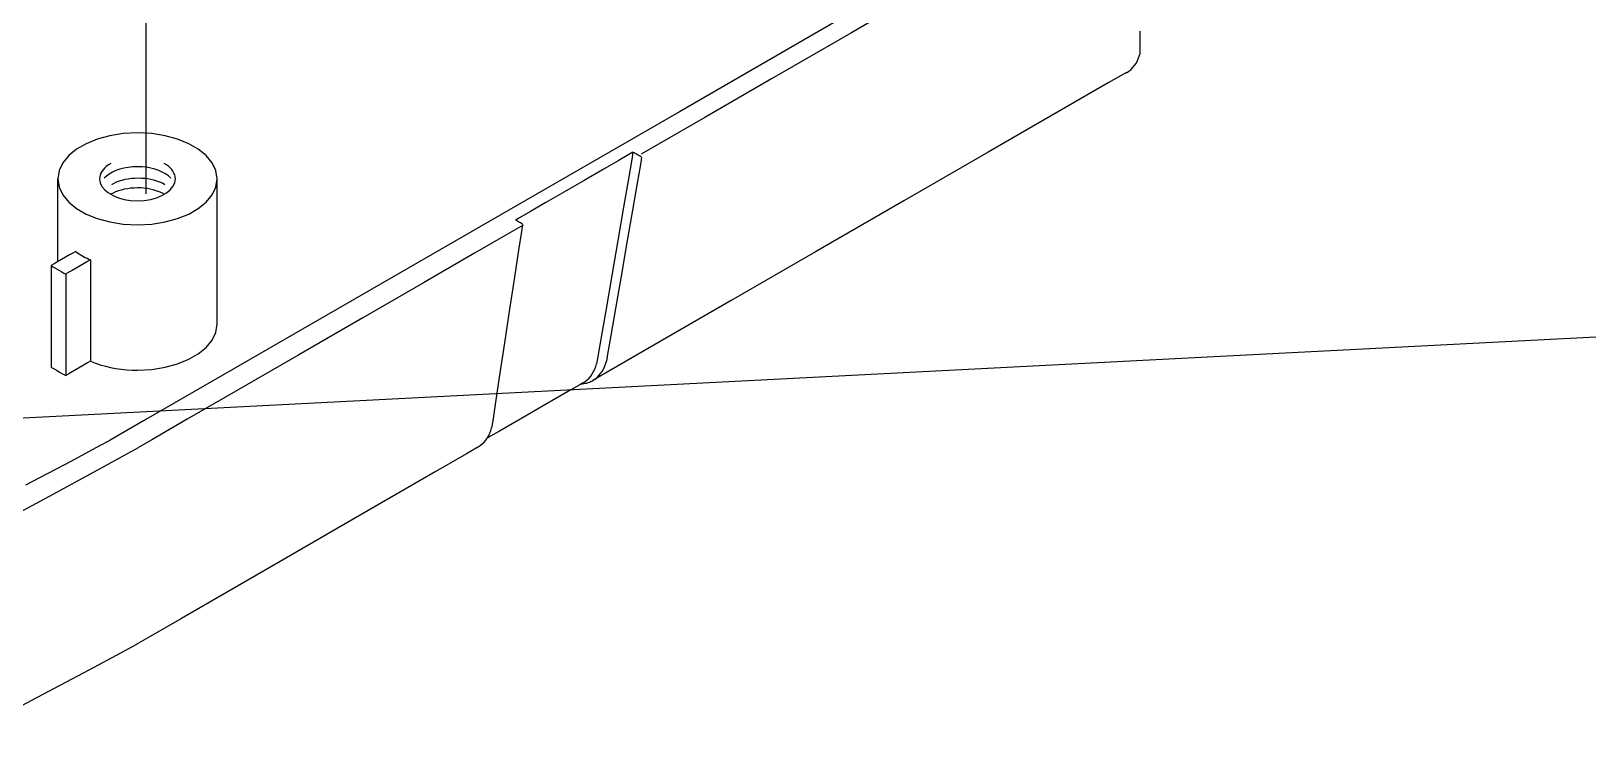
# Model space of a CAD drawing. Extents: x 1 to 593, y 1 to 419.
# Drawn here: x 257.81 to 287.54, y 280.27 to 293.8 of the extents above; entities that cross this region are included whole.
import ezdxf

# ---------------------------------------------------------------- set-up
doc = ezdxf.new("R2010")
doc.units = 0
doc.header["$LTSCALE"] = 0.4
doc.header["$MEASUREMENT"] = 0
doc.layers.get('0').update_dxf_attribs({"linetype": 'CONTINUOUS'})

msp = doc.modelspace()

# ---------------------------------------------------------------- linework, layer by layer
at = {"color": 1, "linetype": 'Continuous'}
for p, q in [((260.0134533, 290.6963264), (260.0134533, 325.7325892)), ((304.3725248, 288.8135146), (250.5038937, 286.0402422))]:
    msp.add_line(p, q, dxfattribs=at)
at = {"color": 5, "linetype": 'Continuous'}
for p, q in [((275.0566602, 294.6808958), (273.4653607, 293.7621563)), ((273.1376308, 293.9557896), (270.1953366, 292.2593743)), ((273.4653607, 293.7621563), (271.9529627, 292.8889774)), ((278.9931826, 293.7846935), (278.9931826, 293.799383)), ((278.9931826, 293.7453308), (278.9931826, 293.7846935)), ((278.9931826, 293.6883417), (278.9931826, 293.7453308)), ((278.9931826, 293.6207752), (278.9931826, 293.6883417)), ((278.9931826, 293.5496871), (278.9931826, 293.6207752)), ((278.9931826, 293.4821206), (278.9931826, 293.5496871)), ((278.9931826, 293.4251312), (278.9931826, 293.4821206)), ((278.8822858, 293.1360942), (278.9109753, 293.1773795)), ((278.9109753, 293.1773795), (278.9364231, 293.2217329)), ((278.9364231, 293.2217329), (278.9586184, 293.2689437)), ((278.9586184, 293.2689437), (278.9775401, 293.3188005)), ((278.9775401, 293.3188005), (278.9931826, 293.3710954)), ((278.9931826, 293.3857688), (278.9931826, 293.4251312)), ((278.9931826, 293.3710793), (278.9931826, 293.3857688)), ((271.9529627, 292.8889774), (270.6772915, 292.1524668)), ((278.731174, 293.0130097), (278.3817988, 292.8112987)), ((278.7353506, 293.0058161), (278.776884, 293.0327353)), ((278.776884, 293.0327353), (278.8152241, 293.0635609)), ((278.8152241, 293.0635609), (278.8503651, 293.0980852)), ((278.8503651, 293.0980852), (278.8822858, 293.1360942)), ((278.3817988, 292.8112987), (277.4454784, 292.2707125)), ((270.1953366, 292.2593743), (267.0995379, 290.4744495)), ((277.4454784, 292.2707125), (276.0899067, 291.4880723)), ((270.6772915, 292.1524668), (269.7961605, 291.6437421)), ((258.8656406, 291.6507918), (258.682467, 291.5450348)), ((259.0777549, 291.7373622), (258.8656406, 291.6507918)), ((259.3145187, 291.8022666), (259.0777549, 291.7373622)), ((259.5716382, 291.8430283), (259.3145187, 291.8022666)), ((259.8448191, 291.8571648), (259.5716382, 291.8430283)), ((259.8448086, 291.8571648), (259.8448191, 291.8571648)), ((260.1179952, 291.8430283), (259.8448086, 291.8571648)), ((260.3751199, 291.8022666), (260.1179952, 291.8430283)), ((260.6118861, 291.7373622), (260.3751199, 291.8022666)), ((260.8240057, 291.6507918), (260.6118861, 291.7373622)), ((261.0071824, 291.5450348), (260.8240057, 291.6507918)), ((258.5325249, 291.4225673), (258.4201112, 291.2858699)), ((258.682467, 291.5450348), (258.5325249, 291.4225673)), ((261.157127, 291.4225673), (261.0071824, 291.5450348)), ((261.2695435, 291.2858699), (261.157127, 291.4225673)), ((269.2307642, 291.4435775), (269.0246982, 291.3246079)), ((269.3076526, 291.4879708), (269.2307642, 291.4435775)), ((269.3076526, 291.4879708), (269.2838389, 291.3495192)), ((269.3133404, 291.4846864), (269.3076526, 291.4879708)), ((269.3285878, 291.4758825), (269.3133404, 291.4846864)), ((269.3506658, 291.4631397), (269.3285878, 291.4758825)), ((269.3768346, 291.4480312), (269.3506658, 291.4631397)), ((269.4043705, 291.4321325), (269.3768346, 291.4480312)), ((269.4305393, 291.417024), (269.4043705, 291.4321325)), ((269.4526173, 291.4042812), (269.4305393, 291.417024)), ((269.4714053, 291.3884759), (269.448425, 291.2550017)), ((269.4678647, 291.3954773), (269.4526173, 291.4042812)), ((269.7961605, 291.6437421), (269.4673786, 291.4539193)), ((269.4735522, 291.3921929), (269.4678647, 291.3954773)), ((276.0899067, 291.4880723), (274.482783, 290.5602006)), ((258.3495141, 291.1374209), (258.3250302, 290.9796976)), ((258.4201112, 291.2858699), (258.3495141, 291.1374209)), ((259.1449476, 291.0856493), (259.1318632, 291.050679)), ((259.1632603, 291.1199944), (259.1449476, 291.0856493)), ((259.1868041, 291.1535038), (259.1632603, 291.1199944)), ((259.2155793, 291.1859694), (259.1868041, 291.1535038)), ((259.2495853, 291.2171849), (259.2155793, 291.1859694)), ((259.28882, 291.2469426), (259.2495853, 291.2171849)), ((259.3064813, 291.0723164), (259.2530486, 291.0334212)), ((259.3332882, 291.2750315), (259.28882, 291.2469426)), ((259.3671234, 291.1072145), (259.3064813, 291.0723164)), ((259.4343237, 291.1377492), (259.3671234, 291.1072145)), ((259.507431, 291.1635547), (259.4343237, 291.1377492)), ((259.5857932, 291.1842628), (259.507431, 291.1635547)), ((259.6687646, 291.1995102), (259.5857932, 291.1842628)), ((259.7556902, 291.2089256), (259.6687646, 291.1995102)), ((259.8459195, 291.2121463), (259.7556902, 291.2089256)), ((259.84593, 291.2121463), (259.8459195, 291.2121463)), ((259.9323247, 291.2089312), (259.84593, 291.2121463)), ((260.0168711, 291.2000069), (259.9323247, 291.2089312)), ((260.0987049, 291.185534), (260.0168711, 291.2000069)), ((260.1769551, 291.1656698), (260.0987049, 291.185534)), ((260.2507617, 291.1405744), (260.1769551, 291.1656698)), ((260.3192574, 291.1104055), (260.2507617, 291.1405744)), ((260.3815739, 291.075326), (260.3192574, 291.1104055)), ((260.3981002, 291.2487958), (260.3563504, 291.2750315)), ((260.4368487, 291.035488), (260.3815739, 291.075326)), ((260.4358928, 291.2205683), (260.3981002, 291.2487958)), ((260.4694743, 291.1905033), (260.4358928, 291.2205683)), ((260.4985911, 291.1587429), (260.4694743, 291.1905033)), ((260.5229844, 291.1254366), (260.4985911, 291.1587429)), ((260.5424027, 291.0907309), (260.5229844, 291.1254366)), ((260.5565872, 291.0547726), (260.5424027, 291.0907309)), ((261.340143, 291.1374209), (261.2695435, 291.2858699)), ((261.3646297, 290.9796976), (261.340143, 291.1374209)), ((268.7263631, 291.1523638), (268.3726727, 290.9481588)), ((269.0246982, 291.3246079), (268.7263631, 291.1523638)), ((269.2838389, 291.3495192), (269.2200297, 290.9784691)), ((269.448425, 291.2550017), (269.3868373, 290.8972926)), ((258.3250008, 290.9259205), (258.324998, 290.9796976)), ((258.3250033, 290.7818024), (258.3250008, 290.9259205)), ((258.3250033, 290.5731541), (258.3250033, 290.7818024)), ((258.3250194, 290.9796976), (258.3495061, 290.8219743)), ((258.3495061, 290.8219743), (258.4201032, 290.673525)), ((259.1240095, 291.0152926), (259.1213849, 290.9796976)), ((259.1213849, 290.9796976), (259.1213954, 290.9796976)), ((259.1213954, 290.9796976), (259.1330514, 290.9046223)), ((259.1318632, 291.050679), (259.1240095, 291.0152926)), ((259.1330514, 290.9046223), (259.1666542, 290.8339611)), ((259.1666542, 290.8339611), (259.220164, 290.7688916)), ((259.2530486, 291.0334212), (259.2074747, 290.9908966)), ((259.220164, 290.7688916), (259.2915356, 290.7105991)), ((259.3921732, 290.8927475), (259.346725, 290.8686454)), ((259.4410665, 290.9145665), (259.3921732, 290.8927475)), ((259.4931451, 290.933953), (259.4410665, 290.9145665)), ((259.534716, 290.7664804), (259.4797082, 290.7496682)), ((259.5481584, 290.9507649), (259.4931451, 290.933953)), ((259.5924023, 290.7805662), (259.534716, 290.7664804)), ((259.6058472, 290.9648482), (259.5481584, 290.9507649)), ((259.652513, 290.7917788), (259.5924023, 290.7805662)), ((259.6659579, 290.9760604), (259.6058472, 290.9648482)), ((259.7147896, 290.7999684), (259.652513, 290.7917788)), ((259.7282345, 290.9842529), (259.6659579, 290.9760604)), ((259.7789754, 290.8049941), (259.7147896, 290.7999684)), ((259.7924227, 290.9892757), (259.7282345, 290.9842529)), ((259.8448191, 290.8067003), (259.7789754, 290.8049941)), ((259.8582668, 290.9909823), (259.7924227, 290.9892757)), ((259.8448086, 290.8067003), (259.8448191, 290.8067003)), ((259.9064629, 290.805189), (259.8448086, 290.8067003)), ((259.8582773, 290.9909823), (259.8582668, 290.9909823)), ((259.9199291, 290.9894707), (259.8582773, 290.9909823)), ((259.9677566, 290.8006572), (259.9064629, 290.805189)), ((259.9812229, 290.984942), (259.9199291, 290.9894707)), ((260.0283294, 290.793106), (259.9677566, 290.8006572)), ((260.0417904, 290.9773876), (259.9812229, 290.984942)), ((260.0878182, 290.7825314), (260.0283294, 290.793106)), ((260.1012736, 290.9668162), (260.0417904, 290.9773876)), ((260.1458594, 290.7689395), (260.0878182, 290.7825314)), ((260.1593151, 290.9532243), (260.1012736, 290.9668162)), ((260.2020984, 290.752325), (260.1458594, 290.7689395)), ((260.2155461, 290.9366098), (260.1593151, 290.9532243)), ((260.2696141, 290.9169752), (260.2155461, 290.9366098)), ((260.3211506, 290.8943204), (260.2696141, 290.9169752)), ((260.3697978, 290.8686454), (260.3211506, 290.8943204)), ((260.3981082, 290.7105991), (260.4694799, 290.7688916)), ((260.4842145, 290.9910569), (260.4368487, 291.035488)), ((260.4694799, 290.7688916), (260.5229896, 290.8339611)), ((260.5229896, 290.8339611), (260.5565952, 290.9046223)), ((260.5652871, 291.0177143), (260.5565872, 291.0547726)), ((260.5565952, 290.9046223), (260.5682537, 290.9796976)), ((260.5682429, 290.9796976), (260.5652871, 291.0177143)), ((261.2695382, 290.673525), (261.3401353, 290.8219743)), ((261.3401353, 290.8219743), (261.3646192, 290.9796976)), ((261.3646217, 290.8845872), (261.3646192, 290.9796976)), ((261.3646245, 290.6296868), (261.3646217, 290.8845872)), ((268.3726727, 290.9481588), (268.0005198, 290.7333022)), ((269.2200297, 290.9784691), (269.127643, 290.4412765)), ((269.3868373, 290.8972926), (269.2976713, 290.379414)), ((258.3250061, 290.3257839), (258.3250033, 290.5731541)), ((258.4201032, 290.673525), (258.5325221, 290.5368276)), ((258.5325221, 290.5368276), (258.6824642, 290.4143601)), ((259.2915356, 290.7105991), (259.3787259, 290.6602589)), ((259.378742, 290.708463), (259.333299, 290.6843638)), ((259.3787259, 290.6602589), (259.4796921, 290.619051)), ((259.4276321, 290.730282), (259.378742, 290.708463)), ((259.4797082, 290.7496682), (259.4276321, 290.730282)), ((259.4796921, 290.619051), (259.592389, 290.5881586)), ((259.592389, 290.5881586), (259.7147763, 290.5687563)), ((259.7147763, 290.5687563), (259.8448086, 290.5620272)), ((259.8448086, 290.5620272), (259.8448191, 290.5620272)), ((259.8448191, 290.5620272), (259.9748571, 290.5687563)), ((259.9748571, 290.5687563), (260.0972468, 290.5881586)), ((260.0972468, 290.5881586), (260.2099465, 290.619051)), ((260.2561692, 290.7326904), (260.2020984, 290.752325)), ((260.2099465, 290.619051), (260.3109155, 290.6602589)), ((260.3077085, 290.7100384), (260.2561692, 290.7326904)), ((260.3563609, 290.6843638), (260.3077085, 290.7100384)), ((260.3109155, 290.6602589), (260.3981082, 290.7105991)), ((261.0071824, 290.4143601), (261.1571242, 290.5368276)), ((261.1571242, 290.5368276), (261.2695382, 290.673525)), ((261.3646245, 290.2606559), (261.3646245, 290.6296868)), ((267.0995379, 290.4744495), (264.1572465, 288.7780342)), ((267.6468294, 290.5290971), (267.3484943, 290.3568527)), ((268.0005198, 290.7333022), (267.6468294, 290.5290971)), ((274.482783, 290.5602006), (272.7918179, 289.5839193)), ((258.3250061, 290.0655109), (258.3250061, 290.3257839)), ((258.6824642, 290.4143601), (258.8656406, 290.3086034)), ((258.8656406, 290.3086034), (259.0777602, 290.2220327)), ((259.0777602, 290.2220327), (259.314524, 290.1571287)), ((260.3751251, 290.1571287), (260.6118914, 290.2220327)), ((260.6118914, 290.2220327), (260.8240057, 290.3086034)), ((260.8240057, 290.3086034), (261.0071824, 290.4143601)), ((261.3646269, 289.8231422), (261.3646245, 290.2606559)), ((267.1424283, 290.2378835), (267.06554, 290.1934898)), ((267.0700312, 290.190897), (267.06554, 290.1934898)), ((267.0820743, 290.1839436), (267.0700312, 290.190897)), ((267.0995061, 290.1738793), (267.0820743, 290.1839436)), ((267.1201687, 290.1619457), (267.0995061, 290.1738793)), ((267.3484943, 290.3568527), (267.1424283, 290.2378835)), ((269.127643, 290.4412765), (269.0181133, 289.8043997)), ((269.2976713, 290.379414), (269.1919545, 289.7654349)), ((258.3250089, 289.8181411), (258.3250061, 290.0655109)), ((259.314524, 290.1571287), (259.5716462, 290.1163666)), ((259.5716462, 290.1163666), (259.84483, 290.1022301)), ((259.8448191, 290.1022301), (260.1180032, 290.1163666)), ((259.84483, 290.1022301), (259.8448191, 290.1022301)), ((260.1180032, 290.1163666), (260.3751251, 290.1571287)), ((266.9575321, 289.9479998), (266.2827076, 289.5583886)), ((267.2093294, 290.0933755), (266.9575321, 289.9479998)), ((267.1419156, 290.1493902), (267.1201687, 290.1619457)), ((267.1789417, 289.9776826), (267.1246175, 289.6206623)), ((267.1625782, 290.1374566), (267.1419156, 290.1493902)), ((267.1800099, 290.1273923), (267.1625782, 290.1374566)), ((267.1992144, 290.1108979), (267.1789417, 289.9776826)), ((267.1920527, 290.1204389), (267.1800099, 290.1273923)), ((267.1965443, 290.1178461), (267.1920527, 290.1204389)), ((258.3250089, 289.6094924), (258.3250089, 289.8181411)), ((258.3250089, 289.4653743), (258.3250089, 289.6094924)), ((258.6541751, 289.5891585), (258.6103639, 289.5638654)), ((258.6705226, 289.598598), (258.6541751, 289.5891585)), ((258.6607495, 289.5930918), (258.6904351, 289.5724344)), ((258.6904351, 289.5724344), (258.7209082, 289.5524634)), ((261.3646269, 289.3628061), (261.3646269, 289.8231422)), ((267.1246175, 289.6206623), (267.0459666, 289.1037827)), ((269.0181133, 289.8043997), (268.9028636, 289.134296)), ((269.1919545, 289.7654349), (269.0807315, 289.1194228)), ((272.7918179, 289.5839193), (271.1846942, 288.6560476)), ((258.2101623, 289.332816), (258.1938121, 289.3233765)), ((258.1938229, 289.3233765), (258.1938229, 289.2569532)), ((258.1938229, 289.3233765), (258.2034413, 289.3178252)), ((258.2034413, 289.3178252), (258.2292174, 289.3029407)), ((258.2539764, 289.3581091), (258.2101623, 289.332816)), ((258.2292174, 289.3029407), (258.2665375, 289.2813968)), ((258.3174065, 289.3947293), (258.2539764, 289.3581091)), ((258.2665375, 289.2813968), (258.3107814, 289.2558531)), ((258.3926072, 289.4381457), (258.3174065, 289.3947293)), ((258.3250089, 289.4115975), (258.3250089, 289.4653743)), ((258.4717331, 289.4838288), (258.3926072, 289.4381457)), ((258.5469337, 289.5272452), (258.4717331, 289.4838288)), ((258.6103639, 289.5638654), (258.5469337, 289.5272452)), ((258.672862, 289.2758507), (258.5976666, 289.2324371)), ((258.7519826, 289.3215289), (258.672862, 289.2758507)), ((258.7209082, 289.5524634), (258.7520705, 289.5332159)), ((258.8271805, 289.3649422), (258.7519826, 289.3215289)), ((258.7520705, 289.5332159), (258.7838232, 289.514724)), ((258.7838232, 289.514724), (258.8160641, 289.4970227)), ((258.8160641, 289.4970227), (258.8486978, 289.4801412)), ((258.890605, 289.4015627), (258.8271805, 289.3649422)), ((258.8486978, 289.4801412), (258.8816223, 289.464122)), ((258.8816223, 289.464122), (258.9147417, 289.4489922)), ((258.9344166, 289.4268554), (258.890605, 289.4015627)), ((258.9147417, 289.4489922), (258.947955, 289.4347864)), ((258.9507641, 289.4362925), (258.9344166, 289.4268554)), ((258.9507641, 289.4362925), (258.9507641, 289.3698691)), ((258.9507641, 289.3698691), (258.9507641, 289.1918514)), ((261.3646297, 288.9252928), (261.3646269, 289.3628061)), ((266.2827076, 289.5583886), (265.3057214, 288.9943275)), ((258.1938229, 289.2569532), (258.1938229, 289.0789358)), ((258.1938229, 289.0789358), (258.1938229, 288.8212102)), ((258.3107814, 289.2558531), (258.3573352, 289.2289791)), ((258.3573352, 289.2289791), (258.4015794, 289.2034354)), ((258.4015794, 289.2034354), (258.4388964, 289.1818915)), ((258.4388964, 289.1818915), (258.4646729, 289.167007)), ((258.4646729, 289.167007), (258.4742884, 289.1614557)), ((258.4740749, 289.1610871), (258.4740749, 289.0946638)), ((258.4740749, 289.0946638), (258.4740749, 288.9166464)), ((258.4904304, 289.1705238), (258.4740858, 289.1610871)), ((258.5342392, 289.1958169), (258.4904304, 289.1705238)), ((258.5976666, 289.2324371), (258.5342392, 289.1958169)), ((258.9507641, 289.1918514), (258.9507641, 288.9341261)), ((265.3057214, 288.9943275), (264.1474437, 288.3255941)), ((267.0459666, 289.1037827), (266.9527203, 288.490989)), ((268.9028636, 289.134296), (268.7933339, 288.4974192)), ((269.0807315, 289.1194228), (268.975015, 288.5054405)), ((258.1938229, 288.8212102), (258.1938201, 288.515657)), ((258.4740749, 288.9166464), (258.4740749, 288.6589208)), ((258.9507641, 288.9341261), (258.9507669, 288.628573)), ((261.3646297, 288.5562616), (261.3646297, 288.9252928)), ((264.1572465, 288.7780342), (261.6754885, 287.3471446)), ((258.1938201, 288.515657), (258.1938201, 288.1941652)), ((258.4740749, 288.6589208), (258.4740721, 288.3533676)), ((258.9507669, 288.628573), (258.9507669, 288.3070808)), ((261.3646297, 288.3013611), (261.3646297, 288.5562616)), ((266.9527203, 288.490989), (266.8546139, 287.8462211)), ((268.7933339, 288.4974192), (268.7009472, 287.9602266)), ((268.975015, 288.5054405), (268.8858487, 287.9875623)), ((271.1846942, 288.6560476), (269.8291225, 287.8734074)), ((258.1938201, 288.1941652), (258.1938177, 287.8886121)), ((258.4740721, 288.3533676), (258.4740721, 288.0318758)), ((258.9507669, 288.3070808), (258.9507693, 288.001528)), ((261.3401353, 288.0485278), (261.3646192, 288.2062507)), ((261.3646297, 288.2062507), (261.3646297, 288.3013611)), ((264.1474437, 288.3255941), (262.9287297, 287.621973)), ((258.1938177, 287.8886121), (258.1938177, 287.6308864)), ((258.4740721, 288.0318758), (258.4740697, 287.7263255)), ((258.9507693, 288.001528), (258.9507693, 287.7438024)), ((261.1571242, 287.763381), (261.2695382, 287.9000784)), ((261.2695382, 287.9000784), (261.3401353, 288.0485278)), ((266.8546139, 287.8462211), (266.7613676, 287.2334275)), ((268.7009472, 287.9602266), (268.637138, 287.5891766)), ((268.8858487, 287.9875623), (268.8242609, 287.6298504)), ((269.8291225, 287.8734074), (268.8928021, 287.3328208)), ((258.1938177, 287.6308864), (258.1938149, 287.4528691)), ((258.4740697, 287.7263255), (258.4740697, 287.4685998)), ((258.9344166, 287.4899246), (258.890605, 287.4646291)), ((258.9507641, 287.4993617), (258.9344166, 287.4899246)), ((258.9479441, 287.4978661), (259.0402748, 287.461772)), ((258.9507693, 287.7438024), (258.9507721, 287.565785)), ((258.9507721, 287.565785), (258.9507749, 287.4993617)), ((260.6118914, 287.4485861), (260.8240057, 287.5351569)), ((260.8240057, 287.5351569), (261.0071824, 287.6409136)), ((261.0071824, 287.6409136), (261.1571242, 287.763381)), ((262.9287297, 287.621973), (261.7704523, 286.9532395)), ((268.637138, 287.5891766), (268.6133243, 287.450725)), ((268.7856381, 287.4441079), (268.8012806, 287.4963975)), ((268.8242609, 287.6298504), (268.8012806, 287.4963762)), ((258.1938149, 287.4528691), (258.1938121, 287.3864457)), ((258.1938229, 287.3864457), (258.2034413, 287.3808916)), ((258.2034413, 287.3808916), (258.2292174, 287.3660099)), ((258.2292174, 287.3660099), (258.2665375, 287.3444636)), ((258.2665375, 287.3444636), (258.3107814, 287.3189195)), ((258.3107814, 287.3189195), (258.3573352, 287.292043)), ((258.3573352, 287.292043), (258.4015794, 287.266499)), ((258.4015794, 287.266499), (258.4388964, 287.2449526)), ((258.4388964, 287.2449526), (258.4646729, 287.2300682)), ((258.4646729, 287.2300682), (258.4742884, 287.224514)), ((258.4740669, 287.2905849), (258.4740641, 287.2241616)), ((258.4740697, 287.4685998), (258.4740669, 287.2905849)), ((258.4904304, 287.233585), (258.4740858, 287.2241455)), ((258.5342392, 287.2588809), (258.4904304, 287.233585)), ((258.5976666, 287.295501), (258.5342392, 287.2588809)), ((258.672862, 287.3389147), (258.5976666, 287.295501)), ((258.7519826, 287.3845953), (258.672862, 287.3389147)), ((258.8271805, 287.4280114), (258.7519826, 287.3845953)), ((258.890605, 287.4646291), (258.8271805, 287.4280114)), ((259.0402748, 287.461772), (259.135444, 287.4300862)), ((259.135444, 287.4300862), (259.2330163, 287.4027718)), ((259.2330163, 287.4027718), (259.3325672, 287.3797992)), ((259.3325672, 287.3797992), (259.4336591, 287.3611288)), ((259.4336591, 287.3611288), (259.5358615, 287.3467253)), ((259.5358615, 287.3467253), (259.6387451, 287.3365595)), ((259.6387451, 287.3365595), (259.7418796, 287.3305941)), ((259.7418796, 287.3305941), (259.84483, 287.3287916)), ((259.8448191, 287.3287836), (260.1180032, 287.3429201)), ((259.84483, 287.3287916), (259.8448191, 287.3287836)), ((261.6754885, 287.3471446), (259.9612813, 286.3587988)), ((260.1180032, 287.3429201), (260.3751251, 287.3836821)), ((260.3751251, 287.3836821), (260.6118914, 287.4485861)), ((266.7613676, 287.2334275), (266.6827166, 286.7165478)), ((268.4705068, 287.1777225), (268.5024272, 287.2157343)), ((268.5024272, 287.2157343), (268.531117, 287.2570196)), ((268.531117, 287.2570196), (268.5565701, 287.301373)), ((268.8928021, 287.3328208), (268.5434269, 287.1311074)), ((268.5565701, 287.301373), (268.5787601, 287.348581)), ((268.5787601, 287.348581), (268.597687, 287.3984381)), ((268.597687, 287.3984381), (268.6133352, 287.4507302)), ((268.6233221, 287.1888683), (268.6584575, 287.2233926)), ((268.6584575, 287.2233926), (268.6903782, 287.261404)), ((268.6903782, 287.261404), (268.7190677, 287.3026893)), ((268.7190677, 287.3026893), (268.7445155, 287.3470431)), ((268.7445155, 287.3470431), (268.7667111, 287.3942511)), ((268.7667111, 287.3942511), (268.7856381, 287.4441079)), ((261.7704523, 286.9532395), (260.7934686, 286.3891771)), ((268.1241864, 286.9525427), (267.8806081, 286.8119092)), ((268.2924359, 287.0496796), (268.1241864, 286.9525427)), ((268.3552144, 287.0859263), (268.2924359, 287.0496796)), ((268.3146151, 287.0657253), (268.3437375, 287.067931)), ((268.3437375, 287.067931), (268.3720532, 287.0715066)), ((268.3554919, 287.0854562), (268.3970257, 287.1123754)), ((268.3720532, 287.0715066), (268.3995142, 287.0764094)), ((268.3970257, 287.1123754), (268.435371, 287.1432013)), ((268.3995142, 287.0764094), (268.4260677, 287.0825883)), ((268.4260677, 287.0825883), (268.4516653, 287.0900038)), ((268.435371, 287.1432013), (268.4705068, 287.1777225)), ((268.4516653, 287.0900038), (268.4762479, 287.0986075)), ((268.4762479, 287.0986075), (268.4997784, 287.1083567)), ((268.4997784, 287.1083567), (268.5221927, 287.119206)), ((268.5221927, 287.119206), (268.5434482, 287.1311102)), ((268.5434482, 287.1311155), (268.584982, 287.1580399)), ((268.584982, 287.1580399), (268.6233221, 287.1888683)), ((266.6827166, 286.7165478), (266.6283924, 286.3595289)), ((267.5918217, 286.6451804), (267.2879748, 286.4697506)), ((267.8806081, 286.8119092), (267.5918217, 286.6451804)), ((259.9612813, 286.3587988), (259.321651, 285.9900133)), ((260.7934686, 286.3891771), (260.1186441, 285.999569)), ((266.6283924, 286.3595289), (266.6081197, 286.2263123)), ((266.9991887, 286.3030218), (266.7556104, 286.1623883)), ((267.2879748, 286.4697506), (266.9991887, 286.3030218)), ((266.4972278, 285.9913216), (266.5259229, 286.0326097)), ((266.5873609, 286.06525), (266.5245824, 286.0290047)), ((266.5259229, 286.0326097), (266.5513707, 286.0769631)), ((266.5513707, 286.0769631), (266.573566, 286.1241739)), ((266.573566, 286.1241739), (266.5924929, 286.1740307)), ((266.7556104, 286.1623883), (266.5873609, 286.06525)), ((266.5924929, 286.1740307), (266.6081411, 286.2263256)), ((258.5784964, 285.59294), (259.1286134, 285.8864182)), ((259.0900088, 285.4251913), (259.6675949, 285.7433014)), ((259.1286134, 285.8864182), (259.3216563, 285.9900161)), ((259.6675949, 285.7433014), (259.8668544, 285.8541916)), ((260.1186441, 285.999569), (259.8668439, 285.8541916)), ((266.1258817, 285.729692), (265.5302069, 285.3857792)), ((266.3481509, 285.8580181), (266.1258817, 285.729692)), ((266.3502978, 285.8610435), (266.3918316, 285.8879627)), ((266.3918316, 285.8879627), (266.4301717, 285.9187886)), ((266.4301717, 285.9187886), (266.4653071, 285.9533126)), ((266.4653071, 285.9533126), (266.4972278, 285.9913216)), ((257.7148346, 285.1355492), (258.5784964, 285.59294)), ((258.164383, 284.921703), (259.0900088, 285.4251913)), ((265.5302069, 285.3857792), (264.6678107, 284.8878731)), ((256.9210059, 284.2546811), (258.164383, 284.921703)), ((264.6678107, 284.8878731), (263.6453841, 284.2975739)), ((263.6453841, 284.2975739), (262.5696104, 283.6764755)), ((262.5696104, 283.6764755), (261.5471841, 283.0861749)), ((261.5471841, 283.0861749), (260.6847876, 282.5882705)), ((260.6847876, 282.5882705), (260.0891107, 282.244356)), ((260.0891107, 282.244356), (259.8668439, 282.1160288)), ((258.923148, 281.6079702), (259.621495, 281.9831874)), ((259.621495, 281.9831874), (259.8668544, 282.1160341)), ((257.8284019, 281.025363), (258.923148, 281.6079702)), ((256.3938405, 280.2703483), (257.8284019, 281.025363))]:
    msp.add_line(p, q, dxfattribs=at)

doc.saveas('drawing.dxf')
